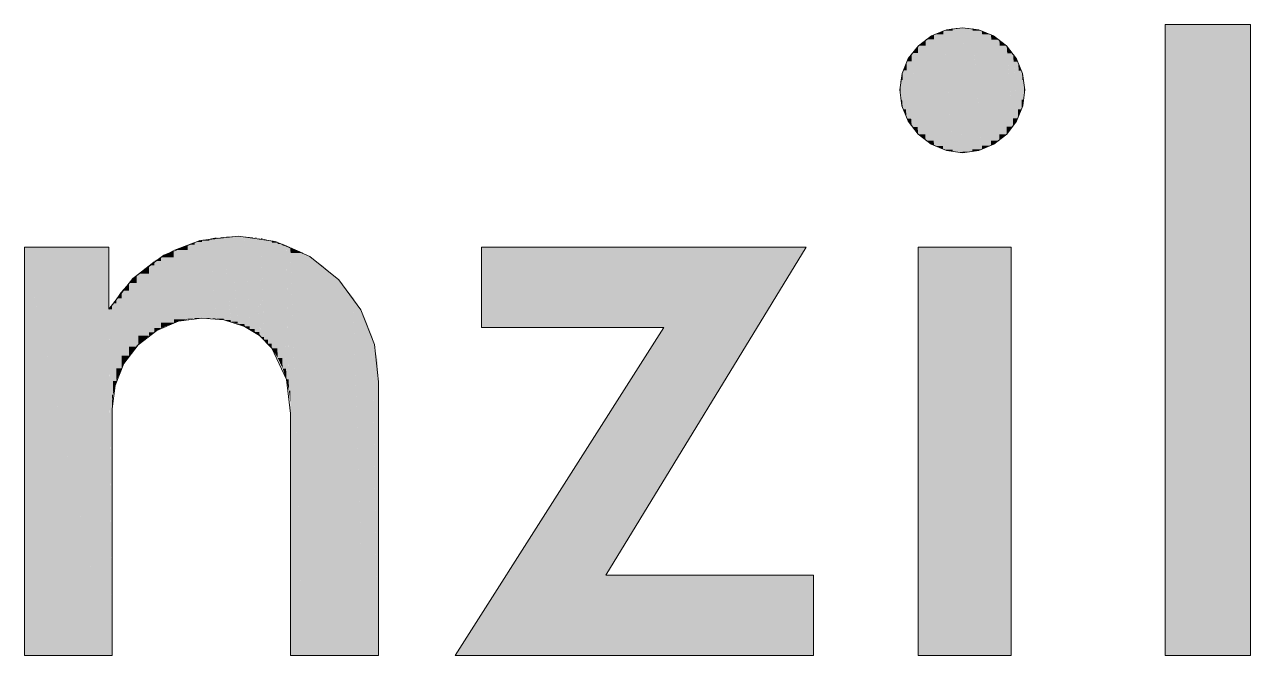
# Model space of a CAD drawing. Extents: x 885 to 2021, y 330 to 1122.
# Drawn here: x 1908.109 to 1912.049, y 636.639 to 638.667 of the extents above; entities that cross this region are included whole.
import ezdxf

# ---------------------------------------------------------------- set-up
doc = ezdxf.new("R2010")
doc.units = 0
doc.layers.get('0').update_dxf_attribs({"lineweight": 18})
doc.layers.add('P11_Plankopf_Ausführung_AF_4_800 Plankopf', color=7, linetype='Continuous', lineweight=25)

# ---------------------------------------------------------------- blocks, each defined once
blk = doc.blocks.new('Referenz-A0T8DI3SAL', base_point=(1729.7843, 502.0648))
at = {"layer": 'P11_Plankopf_Ausführung_AF_4_800 Plankopf', "color": 0, "linetype": 'Continuous', "lineweight": 13, "ltscale": 16.9}
for p, q in [((1911.775, 638.6673), (1911.775, 636.6393)), ((1912.0488, 638.6673), (1911.775, 638.6673)), ((1912.0488, 636.6393), (1912.0488, 638.6673)), ((1911.0232, 638.6309), (1910.9814, 638.5993)), ((1911.0717, 638.6506), (1911.0232, 638.6309)), ((1911.1237, 638.6571), (1911.0717, 638.6506)), ((1911.1753, 638.6503), (1911.1237, 638.6571)), ((1911.2234, 638.6304), (1911.1753, 638.6503)), ((1911.2648, 638.5988), (1911.2234, 638.6304)), ((1910.9814, 638.5993), (1910.9492, 638.5579)), ((1911.2965, 638.5575), (1911.2648, 638.5988)), ((1910.9492, 638.5579), (1910.9289, 638.5097)), ((1911.3165, 638.5094), (1911.2965, 638.5575)), ((1910.9289, 638.5097), (1910.9217, 638.4578)), ((1911.3233, 638.4578), (1911.3165, 638.5094)), ((1910.9217, 638.4578), (1910.9285, 638.4055)), ((1911.3168, 638.4057), (1911.3233, 638.4578)), ((1910.9285, 638.4055), (1910.9487, 638.3567)), ((1911.2971, 638.3571), (1911.3168, 638.4057)), ((1910.9487, 638.3567), (1910.9808, 638.3148)), ((1911.2654, 638.3153), (1911.2971, 638.3571)), ((1910.9808, 638.3148), (1911.0226, 638.2826)), ((1911.224, 638.283), (1911.2654, 638.3153)), ((1911.0226, 638.2826), (1911.0714, 638.2624)), ((1911.1757, 638.2626), (1911.224, 638.283)), ((1911.0714, 638.2624), (1911.1237, 638.2554)), ((1911.1237, 638.2554), (1911.1757, 638.2626)), ((1908.6728, 637.9726), (1908.5567, 637.926)), ((1908.797, 637.9873), (1908.6728, 637.9726)), ((1908.9155, 637.9694), (1908.797, 637.9873)), ((1909.0253, 637.9213), (1908.9155, 637.9694)), ((1908.38, 637.9512), (1908.1089, 637.9512)), ((1908.1089, 637.9512), (1908.1089, 636.6394)), ((1908.38, 637.7519), (1908.38, 637.9512)), ((1908.5567, 637.926), (1908.4568, 637.8507)), ((1909.1189, 637.8465), (1909.0253, 637.9213)), ((1909.5778, 637.9512), (1909.5778, 637.693)), ((1910.6212, 637.9512), (1909.5778, 637.9512)), ((1909.9767, 636.8976), (1910.6212, 637.9512)), ((1911.2797, 637.9512), (1910.9806, 637.9512)), ((1910.9806, 637.9512), (1910.9806, 636.6393)), ((1911.2797, 636.6393), (1911.2797, 637.9512)), ((1908.4568, 637.8507), (1908.38, 637.7519)), ((1909.19, 637.75), (1909.1189, 637.8465)), ((1908.6791, 637.7237), (1908.6041, 637.7134)), ((1908.7491, 637.7177), (1908.6791, 637.7237)), ((1909.2337, 637.6384), (1909.19, 637.75)), ((1908.5342, 637.6841), (1908.4743, 637.6377)), ((1908.6041, 637.7134), (1908.5342, 637.6841)), ((1908.8162, 637.6969), (1908.7491, 637.7177)), ((1908.8643, 637.6673), (1908.8162, 637.6969)), ((1910.1637, 637.693), (1909.4933, 636.6394)), ((1909.5778, 637.693), (1910.1637, 637.693)), ((1908.9036, 637.6268), (1908.8643, 637.6673)), ((1908.4743, 637.6377), (1908.4285, 637.5774)), ((1908.9505, 637.5266), (1908.9036, 637.6268)), ((1909.247, 637.5193), (1909.2337, 637.6384)), ((1908.4285, 637.5774), (1908.3998, 637.5072)), ((1908.9632, 637.4167), (1908.9505, 637.5266)), ((1908.3998, 637.5072), (1908.3902, 637.4321)), ((1909.247, 636.6394), (1909.247, 637.5193)), ((1908.3902, 636.6394), (1908.3902, 637.4321)), ((1908.9632, 637.4167), (1908.9632, 636.6394)), ((1910.6444, 636.8976), (1909.9767, 636.8976)), ((1910.6444, 636.6394), (1910.6444, 636.8976)), ((1908.1089, 636.6394), (1908.3902, 636.6394)), ((1908.9632, 636.6394), (1909.247, 636.6394)), ((1909.4933, 636.6394), (1910.6444, 636.6394)), ((1910.9806, 636.6393), (1911.2797, 636.6393)), ((1911.775, 636.6393), (1912.0488, 636.6393))]:
    blk.add_line(p, q, dxfattribs=at)
at = {"layer": 'P11_Plankopf_Ausführung_AF_4_800 Plankopf', "color": 0, "linetype": 'Continuous', "lineweight": 0, "ltscale": 0.0169}
for points in [[(1911.775, 636.6393), (1912.0488, 636.6393), (1911.775, 638.6673)], [(1912.0488, 636.6393), (1912.0488, 638.6673), (1911.775, 638.6673)], [(1911.0319, 638.6196), (1911.0055, 638.6196), (1911.0319, 638.6355)], [(1911.0324, 638.6355), (1911.0319, 638.6355), (1911.0324, 638.6358)], [(1911.0324, 638.2775), (1911.0319, 638.2775), (1911.0319, 638.6355)], [(1911.0324, 638.2773), (1911.0324, 638.6355), (1911.0319, 638.6355)], [(1911.0612, 638.6358), (1911.0324, 638.6358), (1911.0612, 638.6475)], [(1911.0603, 638.2773), (1911.0324, 638.2773), (1911.0324, 638.6358)], [(1911.0612, 638.2654), (1911.0612, 638.6358), (1911.0324, 638.6358)], [(1911.0616, 638.6475), (1911.0612, 638.6475), (1911.0616, 638.6477)], [(1911.0616, 638.2654), (1911.0612, 638.2654), (1911.0612, 638.6475)], [(1911.0616, 638.2653), (1911.0616, 638.6475), (1911.0612, 638.6475)], [(1911.0921, 638.6477), (1911.0616, 638.6477), (1911.0921, 638.6548)], [(1911.0915, 638.2653), (1911.0616, 638.2653), (1911.0616, 638.6477)], [(1911.0921, 638.258), (1911.0921, 638.6477), (1911.0616, 638.6477)], [(1911.0923, 638.258), (1911.0921, 638.258), (1911.0921, 638.6548)], [(1911.0923, 638.2579), (1911.0923, 638.6548), (1911.0921, 638.6548)], [(1911.0923, 638.6548), (1911.0921, 638.6548), (1911.0923, 638.6548)], [(1911.1237, 638.6548), (1911.0923, 638.6548), (1911.1237, 638.6571)], [(1911.1235, 638.2579), (1911.0923, 638.2579), (1911.0923, 638.6548)], [(1911.1237, 638.2554), (1911.1237, 638.6548), (1911.0923, 638.6548)], [(1911.1549, 638.2581), (1911.1237, 638.2581), (1911.1237, 638.6571)], [(1911.1549, 638.6546), (1911.1239, 638.6546), (1911.1237, 638.6571)], [(1911.1549, 638.2581), (1911.1549, 638.6546), (1911.1239, 638.6546)], [(1911.1551, 638.2581), (1911.1549, 638.2581), (1911.1549, 638.6546)], [(1911.1551, 638.2581), (1911.1551, 638.6546), (1911.1549, 638.6546)], [(1911.1551, 638.6546), (1911.1549, 638.6546), (1911.1549, 638.6546)], [(1911.1853, 638.2656), (1911.1551, 638.2656), (1911.1551, 638.6546)], [(1911.1853, 638.6474), (1911.1557, 638.6474), (1911.1551, 638.6546)], [(1911.1853, 638.2656), (1911.1853, 638.6474), (1911.1557, 638.6474)], [(1911.1857, 638.2657), (1911.1853, 638.2657), (1911.1853, 638.6474)], [(1911.1857, 638.6472), (1911.1853, 638.6472), (1911.1853, 638.6474)], [(1911.1857, 638.2657), (1911.1857, 638.6472), (1911.1853, 638.6472)], [(1911.2143, 638.2777), (1911.1857, 638.2777), (1911.1857, 638.6472)], [(1911.2143, 638.6354), (1911.1866, 638.6354), (1911.1857, 638.6472)], [(1911.2143, 638.2777), (1911.2143, 638.6354), (1911.1866, 638.6354)], [(1911.2148, 638.278), (1911.2143, 638.278), (1911.2143, 638.6354)], [(1911.2148, 638.6351), (1911.2143, 638.6351), (1911.2143, 638.6354)], [(1911.2148, 638.278), (1911.2148, 638.6351), (1911.2143, 638.6351)], [(1911.241, 638.2942), (1911.2148, 638.2942), (1911.2148, 638.6351)], [(1911.241, 638.6191), (1911.216, 638.6191), (1911.2148, 638.6351)], [(1910.9808, 638.5755), (1910.9608, 638.5755), (1910.9808, 638.5985)], [(1910.9814, 638.5985), (1910.9808, 638.5985), (1910.9814, 638.5993)], [(1910.9814, 638.3148), (1910.9808, 638.3148), (1910.9808, 638.5985)], [(1910.9814, 638.3142), (1910.9814, 638.5985), (1910.9808, 638.5985)], [(1911.0049, 638.5993), (1910.9814, 638.5993), (1911.0049, 638.619)], [(1911.0033, 638.3142), (1910.9814, 638.3142), (1910.9814, 638.5993)], [(1911.0049, 638.2941), (1911.0049, 638.5993), (1910.9814, 638.5993)], [(1911.0055, 638.619), (1911.0049, 638.619), (1911.0055, 638.6196)], [(1911.0055, 638.2941), (1911.0049, 638.2941), (1911.0049, 638.619)], [(1911.0055, 638.2938), (1911.0055, 638.619), (1911.0049, 638.619)], [(1911.0307, 638.2938), (1911.0055, 638.2938), (1911.0055, 638.6196)], [(1911.0319, 638.2775), (1911.0319, 638.6196), (1911.0055, 638.6196)], [(1911.241, 638.2942), (1911.241, 638.6191), (1911.216, 638.6191)], [(1911.2416, 638.2946), (1911.241, 638.2946), (1911.241, 638.6191)], [(1911.2416, 638.6186), (1911.241, 638.6186), (1911.241, 638.6191)], [(1911.2416, 638.2946), (1911.2416, 638.6186), (1911.241, 638.6186)], [(1911.2648, 638.3147), (1911.2416, 638.3147), (1911.2416, 638.6186)], [(1911.2648, 638.5988), (1911.2431, 638.5988), (1911.2416, 638.6186)], [(1911.2648, 638.3147), (1911.2648, 638.5988), (1911.2431, 638.5988)], [(1911.2654, 638.3153), (1911.2648, 638.3153), (1911.2648, 638.5988)], [(1911.2654, 638.598), (1911.2648, 638.598), (1911.2648, 638.5988)], [(1911.2654, 638.3153), (1911.2654, 638.598), (1911.2648, 638.598)], [(1911.2851, 638.3387), (1911.2654, 638.3387), (1911.2654, 638.598)], [(1911.2851, 638.575), (1911.2672, 638.575), (1911.2654, 638.598)], [(1910.9436, 638.5197), (1910.9319, 638.5197), (1910.9436, 638.5475)], [(1910.9442, 638.5475), (1910.9436, 638.5475), (1910.9442, 638.5487)], [(1910.9442, 638.366), (1910.9436, 638.366), (1910.9436, 638.5475)], [(1910.9442, 638.3651), (1910.9442, 638.5475), (1910.9436, 638.5475)], [(1910.9602, 638.5487), (1910.9442, 638.5487), (1910.9602, 638.5745)], [(1910.9582, 638.3651), (1910.9442, 638.3651), (1910.9442, 638.5487)], [(1910.9602, 638.3389), (1910.9602, 638.5487), (1910.9442, 638.5487)], [(1910.9608, 638.5745), (1910.9602, 638.5745), (1910.9608, 638.5755)], [(1910.9608, 638.3389), (1910.9602, 638.3389), (1910.9602, 638.5745)], [(1910.9608, 638.3382), (1910.9608, 638.5745), (1910.9602, 638.5745)], [(1910.979, 638.3382), (1910.9608, 638.3382), (1910.9608, 638.5755)], [(1910.9808, 638.3148), (1910.9808, 638.5755), (1910.9608, 638.5755)], [(1911.2851, 638.3387), (1911.2851, 638.575), (1911.2672, 638.575)], [(1911.2857, 638.3394), (1911.2851, 638.3394), (1911.2851, 638.575)], [(1911.2857, 638.574), (1911.2851, 638.574), (1911.2851, 638.575)], [(1911.2857, 638.3394), (1911.2857, 638.574), (1911.2851, 638.574)], [(1911.3015, 638.3655), (1911.2857, 638.3655), (1911.2857, 638.574)], [(1911.3015, 638.5483), (1911.2877, 638.5483), (1911.2857, 638.574)], [(1911.3015, 638.3655), (1911.3015, 638.5483), (1911.2877, 638.5483)], [(1911.302, 638.3664), (1911.3015, 638.3664), (1911.3015, 638.5483)], [(1911.302, 638.547), (1911.3015, 638.547), (1911.3015, 638.5483)], [(1911.302, 638.3664), (1911.302, 638.547), (1911.3015, 638.547)], [(1911.3135, 638.3946), (1911.302, 638.3946), (1911.302, 638.547)], [(1911.3135, 638.5194), (1911.3041, 638.5194), (1911.302, 638.547)], [(1910.9315, 638.4892), (1910.9244, 638.4892), (1910.9315, 638.5181)], [(1910.9319, 638.5181), (1910.9315, 638.5181), (1910.9319, 638.5197)], [(1910.9319, 638.3953), (1910.9315, 638.3953), (1910.9315, 638.5181)], [(1910.9319, 638.3943), (1910.9319, 638.5181), (1910.9315, 638.5181)], [(1910.9415, 638.3943), (1910.9319, 638.3943), (1910.9319, 638.5197)], [(1910.9436, 638.366), (1910.9436, 638.5197), (1910.9319, 638.5197)], [(1911.3135, 638.3946), (1911.3135, 638.5194), (1911.3041, 638.5194)], [(1911.3139, 638.3956), (1911.3135, 638.3956), (1911.3135, 638.5194)], [(1911.3139, 638.5178), (1911.3135, 638.5178), (1911.3135, 638.5194)], [(1911.3139, 638.3956), (1911.3139, 638.5178), (1911.3135, 638.5178)], [(1911.3208, 638.4254), (1911.3139, 638.4254), (1911.3139, 638.5178)], [(1911.3208, 638.489), (1911.3161, 638.489), (1911.3139, 638.5178)], [(1910.9241, 638.4578), (1910.9217, 638.4578), (1910.9241, 638.4866)], [(1910.9244, 638.4866), (1910.9241, 638.4866), (1910.9244, 638.4892)], [(1910.9244, 638.4262), (1910.9241, 638.4262), (1910.9241, 638.4866)], [(1910.9244, 638.4252), (1910.9244, 638.4866), (1910.9241, 638.4866)], [(1910.9292, 638.4252), (1910.9244, 638.4252), (1910.9244, 638.4892)], [(1910.9315, 638.3953), (1910.9315, 638.4892), (1910.9244, 638.4892)], [(1911.3208, 638.4254), (1911.3208, 638.489), (1911.3161, 638.489)], [(1911.321, 638.4263), (1911.3208, 638.4263), (1911.3208, 638.489)], [(1911.321, 638.4862), (1911.3208, 638.4862), (1911.3208, 638.489)], [(1911.321, 638.4263), (1911.321, 638.4862), (1911.3208, 638.4862)], [(1911.3233, 638.4578), (1911.321, 638.4578), (1911.321, 638.4862)], [(1910.9241, 638.4262), (1910.9241, 638.4578), (1910.9217, 638.4578)], [(1911.321, 638.4263), (1911.3233, 638.4578), (1911.321, 638.4578)], [(1910.9244, 638.4252), (1910.9244, 638.4262), (1910.9241, 638.4262)], [(1910.9315, 638.3953), (1910.9292, 638.4252), (1910.9244, 638.4252)], [(1910.9319, 638.3943), (1910.9319, 638.3953), (1910.9315, 638.3953)], [(1910.9436, 638.366), (1910.9415, 638.3943), (1910.9319, 638.3943)], [(1911.302, 638.3664), (1911.3135, 638.3946), (1911.302, 638.3946)], [(1911.3135, 638.3946), (1911.3139, 638.3956), (1911.3135, 638.3956)], [(1911.3139, 638.3956), (1911.3208, 638.4254), (1911.3139, 638.4254)], [(1911.3208, 638.4254), (1911.321, 638.4263), (1911.3208, 638.4263)], [(1910.9442, 638.3651), (1910.9442, 638.366), (1910.9436, 638.366)], [(1910.9602, 638.3389), (1910.9582, 638.3651), (1910.9442, 638.3651)], [(1911.2857, 638.3394), (1911.3015, 638.3655), (1911.2857, 638.3655)], [(1911.3015, 638.3655), (1911.302, 638.3664), (1911.3015, 638.3664)], [(1910.9608, 638.3382), (1910.9608, 638.3389), (1910.9602, 638.3389)], [(1910.9808, 638.3148), (1910.979, 638.3382), (1910.9608, 638.3382)], [(1910.9814, 638.3142), (1910.9814, 638.3148), (1910.9808, 638.3148)], [(1911.0049, 638.2941), (1911.0033, 638.3142), (1910.9814, 638.3142)], [(1911.2416, 638.2946), (1911.2648, 638.3147), (1911.2416, 638.3147)], [(1911.2648, 638.3147), (1911.2654, 638.3153), (1911.2648, 638.3153)], [(1911.2654, 638.3153), (1911.2851, 638.3387), (1911.2654, 638.3387)], [(1911.2851, 638.3387), (1911.2857, 638.3394), (1911.2851, 638.3394)], [(1911.0055, 638.2938), (1911.0055, 638.2941), (1911.0049, 638.2941)], [(1911.0319, 638.2775), (1911.0307, 638.2938), (1911.0055, 638.2938)], [(1911.0324, 638.2773), (1911.0324, 638.2775), (1911.0319, 638.2775)], [(1911.0612, 638.2654), (1911.0603, 638.2773), (1911.0324, 638.2773)], [(1911.1857, 638.2657), (1911.2143, 638.2777), (1911.1857, 638.2777)], [(1911.2143, 638.2777), (1911.2148, 638.278), (1911.2143, 638.278)], [(1911.2148, 638.278), (1911.241, 638.2942), (1911.2148, 638.2942)], [(1911.241, 638.2942), (1911.2416, 638.2946), (1911.241, 638.2946)], [(1911.0616, 638.2653), (1911.0616, 638.2654), (1911.0612, 638.2654)], [(1911.0921, 638.258), (1911.0915, 638.2653), (1911.0616, 638.2653)], [(1911.0923, 638.2579), (1911.0923, 638.258), (1911.0921, 638.258)], [(1911.1237, 638.2554), (1911.1235, 638.2579), (1911.0923, 638.2579)], [(1911.1237, 638.2554), (1911.1549, 638.2581), (1911.1237, 638.2581)], [(1911.1549, 638.2581), (1911.1551, 638.2581), (1911.1549, 638.2581)], [(1911.1551, 638.2581), (1911.1853, 638.2656), (1911.1551, 638.2656)], [(1911.1853, 638.2656), (1911.1857, 638.2657), (1911.1853, 638.2657)], [(1908.6337, 637.9427), (1908.5895, 637.9427), (1908.6337, 637.9596)], [(1908.6555, 637.9596), (1908.6337, 637.9596), (1908.6555, 637.9678)], [(1908.6555, 637.7217), (1908.6337, 637.7217), (1908.6337, 637.9596)], [(1908.6555, 637.7217), (1908.6555, 637.9596), (1908.6337, 637.9596)], [(1908.6791, 637.9678), (1908.6555, 637.9678), (1908.6791, 637.9729)], [(1908.6791, 637.7237), (1908.6555, 637.7237), (1908.6555, 637.9678)], [(1908.6791, 637.7237), (1908.6791, 637.9678), (1908.6555, 637.9678)], [(1908.7026, 637.9729), (1908.6791, 637.9729), (1908.7026, 637.978)], [(1908.7026, 637.7237), (1908.6791, 637.7237), (1908.6791, 637.9729)], [(1908.7026, 637.7234), (1908.7026, 637.9729), (1908.6791, 637.9729)], [(1908.7255, 637.978), (1908.7026, 637.978), (1908.7255, 637.9829)], [(1908.7253, 637.7234), (1908.7026, 637.7234), (1908.7026, 637.978)], [(1908.7255, 637.7214), (1908.7255, 637.978), (1908.7026, 637.978)], [(1908.726, 637.9829), (1908.7255, 637.9829), (1908.726, 637.983)], [(1908.726, 637.7214), (1908.7255, 637.7214), (1908.7255, 637.9829)], [(1908.726, 637.7214), (1908.726, 637.9829), (1908.7255, 637.9829)], [(1908.7491, 637.983), (1908.726, 637.983), (1908.7491, 637.9844)], [(1908.7488, 637.7214), (1908.726, 637.7214), (1908.726, 637.983)], [(1908.7491, 637.7177), (1908.7491, 637.983), (1908.726, 637.983)], [(1908.772, 637.9844), (1908.7491, 637.9844), (1908.772, 637.9858)], [(1908.7715, 637.7177), (1908.7491, 637.7177), (1908.7491, 637.9844)], [(1908.772, 637.7124), (1908.772, 637.9844), (1908.7491, 637.9844)], [(1908.7944, 637.9858), (1908.772, 637.9858), (1908.7944, 637.9872)], [(1908.7938, 637.7124), (1908.772, 637.7124), (1908.772, 637.9858)], [(1908.7944, 637.7055), (1908.7944, 637.9858), (1908.772, 637.9858)], [(1908.797, 637.9872), (1908.7944, 637.9872), (1908.797, 637.9873)], [(1908.797, 637.7055), (1908.7944, 637.7055), (1908.7944, 637.9872)], [(1908.797, 637.7044), (1908.797, 637.9872), (1908.7944, 637.9872)], [(1908.8157, 637.7044), (1908.797, 637.7044), (1908.797, 637.9873)], [(1908.8162, 637.9854), (1908.7971, 637.9854), (1908.797, 637.9873)], [(1908.8162, 637.6969), (1908.8162, 637.9854), (1908.7971, 637.9854)], [(1908.8325, 637.6969), (1908.8162, 637.6969), (1908.8162, 637.9854)], [(1908.833, 637.9838), (1908.8163, 637.9838), (1908.8162, 637.9854)], [(1908.833, 637.6884), (1908.833, 637.9838), (1908.8163, 637.9838)], [(1908.8486, 637.6884), (1908.833, 637.6884), (1908.833, 637.9838)], [(1908.8491, 637.9822), (1908.8331, 637.9822), (1908.833, 637.9838)], [(1908.8491, 637.6785), (1908.8491, 637.9822), (1908.8331, 637.9822)], [(1908.8637, 637.6785), (1908.8491, 637.6785), (1908.8491, 637.9822)], [(1908.8643, 637.9807), (1908.8491, 637.9807), (1908.8491, 637.9822)], [(1908.8643, 637.6673), (1908.8643, 637.9807), (1908.8491, 637.9807)], [(1908.8686, 637.6673), (1908.8643, 637.6673), (1908.8643, 637.9807)], [(1908.8687, 637.9803), (1908.8643, 637.9803), (1908.8643, 637.9807)], [(1908.8687, 637.6634), (1908.8687, 637.9803), (1908.8643, 637.9803)], [(1908.8782, 637.6634), (1908.8687, 637.6634), (1908.8687, 637.9803)], [(1908.8785, 637.9777), (1908.8688, 637.9777), (1908.8687, 637.9803)], [(1908.8785, 637.6549), (1908.8785, 637.9777), (1908.8688, 637.9777)], [(1908.8911, 637.6549), (1908.8785, 637.6549), (1908.8785, 637.9777)], [(1908.8916, 637.9743), (1908.8786, 637.9743), (1908.8785, 637.9777)], [(1908.8916, 637.6414), (1908.8916, 637.9743), (1908.8786, 637.9743)], [(1908.9031, 637.6414), (1908.8916, 637.6414), (1908.8916, 637.9743)], [(1908.9036, 637.9712), (1908.8917, 637.9712), (1908.8916, 637.9743)], [(1908.9036, 637.6268), (1908.9036, 637.9712), (1908.8917, 637.9712)], [(1908.9212, 637.6268), (1908.9036, 637.6268), (1908.9036, 637.9712)], [(1908.9228, 637.9662), (1908.9038, 637.9662), (1908.9036, 637.9712)], [(1908.9228, 637.5952), (1908.9228, 637.9662), (1908.9038, 637.9662)], [(1908.9371, 637.5952), (1908.9228, 637.5952), (1908.9228, 637.9662)], [(1908.9384, 637.9621), (1908.9229, 637.9621), (1908.9228, 637.9662)], [(1908.9384, 637.5618), (1908.9384, 637.9621), (1908.9229, 637.9621)], [(1908.9385, 637.5618), (1908.9384, 637.5618), (1908.9384, 637.9621)], [(1908.9385, 637.962), (1908.9384, 637.962), (1908.9384, 637.9621)], [(1908.9385, 637.5616), (1908.9385, 637.962), (1908.9384, 637.962)], [(1908.9495, 637.5616), (1908.9385, 637.5616), (1908.9385, 637.962)], [(1908.9505, 637.9568), (1908.9386, 637.9568), (1908.9385, 637.962)], [(1908.9505, 637.5266), (1908.9505, 637.9568), (1908.9386, 637.9568)], [(1908.958, 637.5266), (1908.9505, 637.5266), (1908.9505, 637.9568)], [(1908.9587, 637.9532), (1908.9506, 637.9532), (1908.9505, 637.9568)], [(1908.1089, 636.6394), (1908.38, 636.6394), (1908.1089, 637.9512)], [(1908.38, 637.7519), (1908.38, 637.9512), (1908.1089, 637.9512)], [(1908.38, 637.7519), (1908.1501, 637.7519), (1908.1089, 637.9512)], [(1908.5475, 637.9072), (1908.5262, 637.9072), (1908.5475, 637.9192)], [(1908.5886, 637.9192), (1908.5475, 637.9192), (1908.5886, 637.9424)], [(1908.5886, 637.7086), (1908.5475, 637.7086), (1908.5475, 637.9192)], [(1908.5886, 637.7086), (1908.5886, 637.9192), (1908.5475, 637.9192)], [(1908.5895, 637.9424), (1908.5886, 637.9424), (1908.5895, 637.9427)], [(1908.5895, 637.709), (1908.5886, 637.709), (1908.5886, 637.9424)], [(1908.5895, 637.709), (1908.5895, 637.9424), (1908.5886, 637.9424)], [(1908.6337, 637.7199), (1908.5895, 637.7199), (1908.5895, 637.9427)], [(1908.6337, 637.7199), (1908.6337, 637.9427), (1908.5895, 637.9427)], [(1908.9587, 637.4905), (1908.9587, 637.9532), (1908.9506, 637.9532)], [(1908.9626, 637.4905), (1908.9587, 637.4905), (1908.9587, 637.9532)], [(1908.9629, 637.9513), (1908.9587, 637.9513), (1908.9587, 637.9532)], [(1908.9629, 637.4538), (1908.9629, 637.9513), (1908.9587, 637.9513)], [(1908.9632, 637.4538), (1908.9629, 637.4538), (1908.9629, 637.9513)], [(1908.9632, 637.9512), (1908.9629, 637.9512), (1908.9629, 637.9513)], [(1908.9632, 637.4167), (1908.9632, 637.9512), (1908.9629, 637.9512)], [(1908.98, 637.4167), (1908.9632, 637.4167), (1908.9632, 637.9512)], [(1909.0044, 637.9332), (1908.9638, 637.9332), (1908.9632, 637.9512)], [(1909.0044, 636.6394), (1909.0044, 637.9332), (1908.9638, 637.9332)], [(1909.0044, 636.6394), (1909.0651, 636.6394), (1909.0044, 637.9332)], [(1909.0651, 637.8944), (1909.0062, 637.8944), (1909.0044, 637.9332)], [(1909.5778, 637.693), (1910.1637, 637.693), (1909.5778, 637.9512)], [(1910.1637, 637.693), (1910.1637, 637.9512), (1909.5778, 637.9512)], [(1910.1637, 637.2033), (1910.6212, 637.9512), (1910.1637, 637.9512)], [(1910.9806, 636.6393), (1911.2797, 636.6393), (1910.9806, 637.9512)], [(1911.2797, 636.6393), (1911.2797, 637.9512), (1910.9806, 637.9512)], [(1908.5088, 637.8665), (1908.4743, 637.8665), (1908.5088, 637.8935)], [(1908.5262, 637.8935), (1908.5088, 637.8935), (1908.5262, 637.9072)], [(1908.5262, 637.6782), (1908.5088, 637.6782), (1908.5088, 637.8935)], [(1908.5262, 637.6782), (1908.5262, 637.8935), (1908.5088, 637.8935)], [(1908.5475, 637.6914), (1908.5262, 637.6914), (1908.5262, 637.9072)], [(1908.5475, 637.6914), (1908.5475, 637.9072), (1908.5262, 637.9072)], [(1909.0651, 636.6394), (1909.0651, 637.8944), (1909.0062, 637.8944)], [(1909.0651, 636.6394), (1909.1189, 636.6394), (1909.0651, 637.8944)], [(1909.1189, 637.8465), (1909.0671, 637.8465), (1909.0651, 637.8944)], [(1908.4698, 637.8365), (1908.4449, 637.8365), (1908.4698, 637.863)], [(1908.4743, 637.863), (1908.4698, 637.863), (1908.4743, 637.8665)], [(1908.4743, 637.6377), (1908.4698, 637.6377), (1908.4698, 637.863)], [(1908.4743, 637.6377), (1908.4743, 637.863), (1908.4698, 637.863)], [(1908.5088, 637.6674), (1908.4743, 637.6674), (1908.4743, 637.8665)], [(1908.5088, 637.6674), (1908.5088, 637.8665), (1908.4743, 637.8665)], [(1909.1189, 636.6394), (1909.1189, 637.8465), (1909.0671, 637.8465)], [(1909.1189, 636.6394), (1909.1646, 636.6394), (1909.1189, 637.8465)], [(1909.1646, 637.7908), (1909.121, 637.7908), (1909.1189, 637.8465)], [(1908.4207, 637.7867), (1908.404, 637.7867), (1908.4207, 637.8109)], [(1908.4213, 637.8109), (1908.4207, 637.8109), (1908.4213, 637.8114)], [(1908.4213, 637.564), (1908.4207, 637.564), (1908.4207, 637.8109)], [(1908.4213, 637.564), (1908.4213, 637.8109), (1908.4207, 637.8109)], [(1908.4449, 637.8114), (1908.4213, 637.8114), (1908.4449, 637.8365)], [(1908.4449, 637.6029), (1908.4213, 637.6029), (1908.4213, 637.8114)], [(1908.4449, 637.6029), (1908.4449, 637.8114), (1908.4213, 637.8114)], [(1908.4698, 637.6324), (1908.4449, 637.6324), (1908.4449, 637.8365)], [(1908.4698, 637.6324), (1908.4698, 637.8365), (1908.4449, 637.8365)], [(1908.3902, 637.7519), (1908.38, 637.7519), (1908.3902, 637.7667)], [(1908.3936, 637.7667), (1908.3902, 637.7667), (1908.3936, 637.7716)], [(1908.3936, 637.4775), (1908.3902, 637.4775), (1908.3902, 637.7667)], [(1908.3936, 637.4775), (1908.3936, 637.7667), (1908.3902, 637.7667)], [(1908.404, 637.7716), (1908.3936, 637.7716), (1908.404, 637.7867)], [(1908.404, 637.5218), (1908.3936, 637.5218), (1908.3936, 637.7716)], [(1908.404, 637.5218), (1908.404, 637.7716), (1908.3936, 637.7716)], [(1908.4207, 637.5627), (1908.404, 637.5627), (1908.404, 637.7867)], [(1908.4207, 637.5627), (1908.4207, 637.7867), (1908.404, 637.7867)], [(1909.1646, 636.6394), (1909.1646, 637.7908), (1909.121, 637.7908)], [(1909.1646, 636.6394), (1909.2011, 636.6394), (1909.1646, 637.7908)], [(1909.2011, 637.7287), (1909.1666, 637.7287), (1909.1646, 637.7908)], [(1908.38, 636.6394), (1908.38, 637.7519), (1908.1501, 637.7519)], [(1908.38, 636.6394), (1908.3902, 636.6394), (1908.38, 637.7519)], [(1908.3902, 637.4321), (1908.3902, 637.7519), (1908.38, 637.7519)], [(1908.3902, 637.4321), (1908.383, 637.4321), (1908.38, 637.7519)], [(1908.5895, 637.709), (1908.6337, 637.7199), (1908.5895, 637.7199)], [(1908.6337, 637.7199), (1908.6555, 637.7217), (1908.6337, 637.7217)], [(1908.6555, 637.7217), (1908.6791, 637.7237), (1908.6555, 637.7237)], [(1908.7026, 637.7234), (1908.7026, 637.7237), (1908.6791, 637.7237)], [(1908.7255, 637.7214), (1908.7253, 637.7234), (1908.7026, 637.7234)], [(1908.726, 637.7214), (1908.726, 637.7214), (1908.7255, 637.7214)], [(1908.7491, 637.7177), (1908.7488, 637.7214), (1908.726, 637.7214)], [(1909.2011, 636.6394), (1909.2011, 637.7287), (1909.1666, 637.7287)], [(1909.2011, 636.6394), (1909.2273, 636.6394), (1909.2011, 637.7287)], [(1909.2273, 637.6616), (1909.2027, 637.6616), (1909.2011, 637.7287)], [(1908.5262, 637.6782), (1908.5475, 637.6914), (1908.5262, 637.6914)], [(1908.5475, 637.6914), (1908.5886, 637.7086), (1908.5475, 637.7086)], [(1908.5886, 637.7086), (1908.5895, 637.709), (1908.5886, 637.709)], [(1908.772, 637.7124), (1908.7715, 637.7177), (1908.7491, 637.7177)], [(1908.7944, 637.7055), (1908.7938, 637.7124), (1908.772, 637.7124)], [(1908.797, 637.7044), (1908.797, 637.7055), (1908.7944, 637.7055)], [(1908.8162, 637.6969), (1908.8157, 637.7044), (1908.797, 637.7044)], [(1908.833, 637.6884), (1908.8325, 637.6969), (1908.8162, 637.6969)], [(1908.8491, 637.6785), (1908.8486, 637.6884), (1908.833, 637.6884)], [(1910.1637, 637.3991), (1909.9767, 637.3991), (1910.1637, 637.693)], [(1908.4743, 637.6377), (1908.5088, 637.6674), (1908.4743, 637.6674)], [(1908.5088, 637.6674), (1908.5262, 637.6782), (1908.5088, 637.6782)], [(1908.8643, 637.6673), (1908.8637, 637.6785), (1908.8491, 637.6785)], [(1908.8687, 637.6634), (1908.8686, 637.6673), (1908.8643, 637.6673)], [(1908.8785, 637.6549), (1908.8782, 637.6634), (1908.8687, 637.6634)], [(1908.8916, 637.6414), (1908.8911, 637.6549), (1908.8785, 637.6549)], [(1908.9036, 637.6268), (1908.9031, 637.6414), (1908.8916, 637.6414)], [(1909.2273, 636.6394), (1909.2273, 637.6616), (1909.2027, 637.6616)], [(1909.2273, 636.6394), (1909.2428, 636.6394), (1909.2273, 637.6616)], [(1909.2428, 637.5912), (1909.2284, 637.5912), (1909.2273, 637.6616)], [(1908.4213, 637.564), (1908.4449, 637.6029), (1908.4213, 637.6029)], [(1908.4449, 637.6029), (1908.4698, 637.6324), (1908.4449, 637.6324)], [(1908.4698, 637.6324), (1908.4743, 637.6377), (1908.4698, 637.6377)], [(1908.9228, 637.5952), (1908.9212, 637.6268), (1908.9036, 637.6268)], [(1908.404, 637.5218), (1908.4207, 637.5627), (1908.404, 637.5627)], [(1908.4207, 637.5627), (1908.4213, 637.564), (1908.4207, 637.564)], [(1908.9384, 637.5618), (1908.9371, 637.5952), (1908.9228, 637.5952)], [(1908.9385, 637.5616), (1908.9385, 637.5618), (1908.9384, 637.5618)], [(1908.9505, 637.5266), (1908.9495, 637.5616), (1908.9385, 637.5616)], [(1909.2428, 636.6394), (1909.2428, 637.5912), (1909.2284, 637.5912)], [(1909.2428, 636.6394), (1909.247, 636.6394), (1909.2428, 637.5912)], [(1909.247, 637.5193), (1909.2431, 637.5193), (1909.2428, 637.5912)], [(1908.9587, 637.4905), (1908.958, 637.5266), (1908.9505, 637.5266)], [(1908.3936, 637.4775), (1908.404, 637.5218), (1908.3936, 637.5218)], [(1908.9629, 637.4538), (1908.9626, 637.4905), (1908.9587, 637.4905)], [(1909.247, 636.6394), (1909.247, 637.5193), (1909.2431, 637.5193)], [(1908.3902, 637.4321), (1908.3936, 637.4775), (1908.3902, 637.4775)], [(1908.9632, 637.4167), (1908.9632, 637.4538), (1908.9629, 637.4538)], [(1908.3902, 636.6394), (1908.3902, 637.4321), (1908.383, 637.4321)], [(1909.0044, 636.6394), (1908.98, 637.4167), (1908.9632, 637.4167)], [(1908.9632, 636.6394), (1909.0044, 636.6394), (1908.9632, 637.4167)], [(1909.4933, 636.6394), (1909.9767, 636.6394), (1909.9767, 637.3991)], [(1910.1637, 637.2033), (1909.9767, 637.2033), (1909.9767, 637.3991)], [(1910.1637, 637.2033), (1910.1637, 637.3991), (1909.9767, 637.3991)], [(1909.9767, 636.8976), (1910.1637, 637.2033), (1909.9767, 637.2033)], [(1909.9767, 636.6394), (1910.6444, 636.6394), (1909.9767, 636.8976)], [(1910.6444, 636.6394), (1910.6444, 636.8976), (1909.9767, 636.8976)]]:
    blk.add_solid(points, dxfattribs=at)

msp = doc.modelspace()

# ---------------------------------------------------------------- block references
at = {"color": 8, "lineweight": 25, "ltscale": 0.25, "true_color": 0x808080}
msp.add_blockref('Referenz-A0T8DI3SAL', (1729.7843, 502.0648), dxfattribs=at)

doc.saveas('drawing.dxf')
